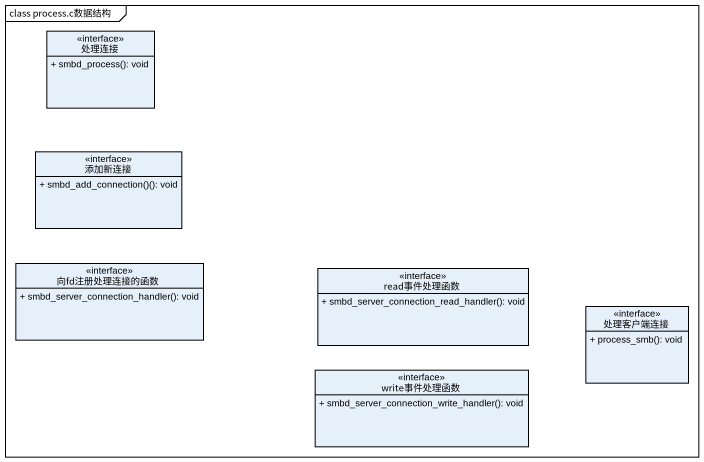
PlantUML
@startuml
mainframe class process.c数据结构
hide circle
hide empty members
skinparam classAttributeIconSize 0
interface 处理连接 {
  + smbd_process(): void
}
interface 添加新连接 {
  + smbd_add_connection()(): void
}
interface 向fd注册处理连接的函数 {
  + smbd_server_connection_handler(): void
}
interface read事件处理函数 {
  + smbd_server_connection_read_handler(): void
}
interface 处理客户端连接 {
  + process_smb(): void
}
interface write事件处理函数 {
  + smbd_server_connection_write_handler(): void
}
@enduml
